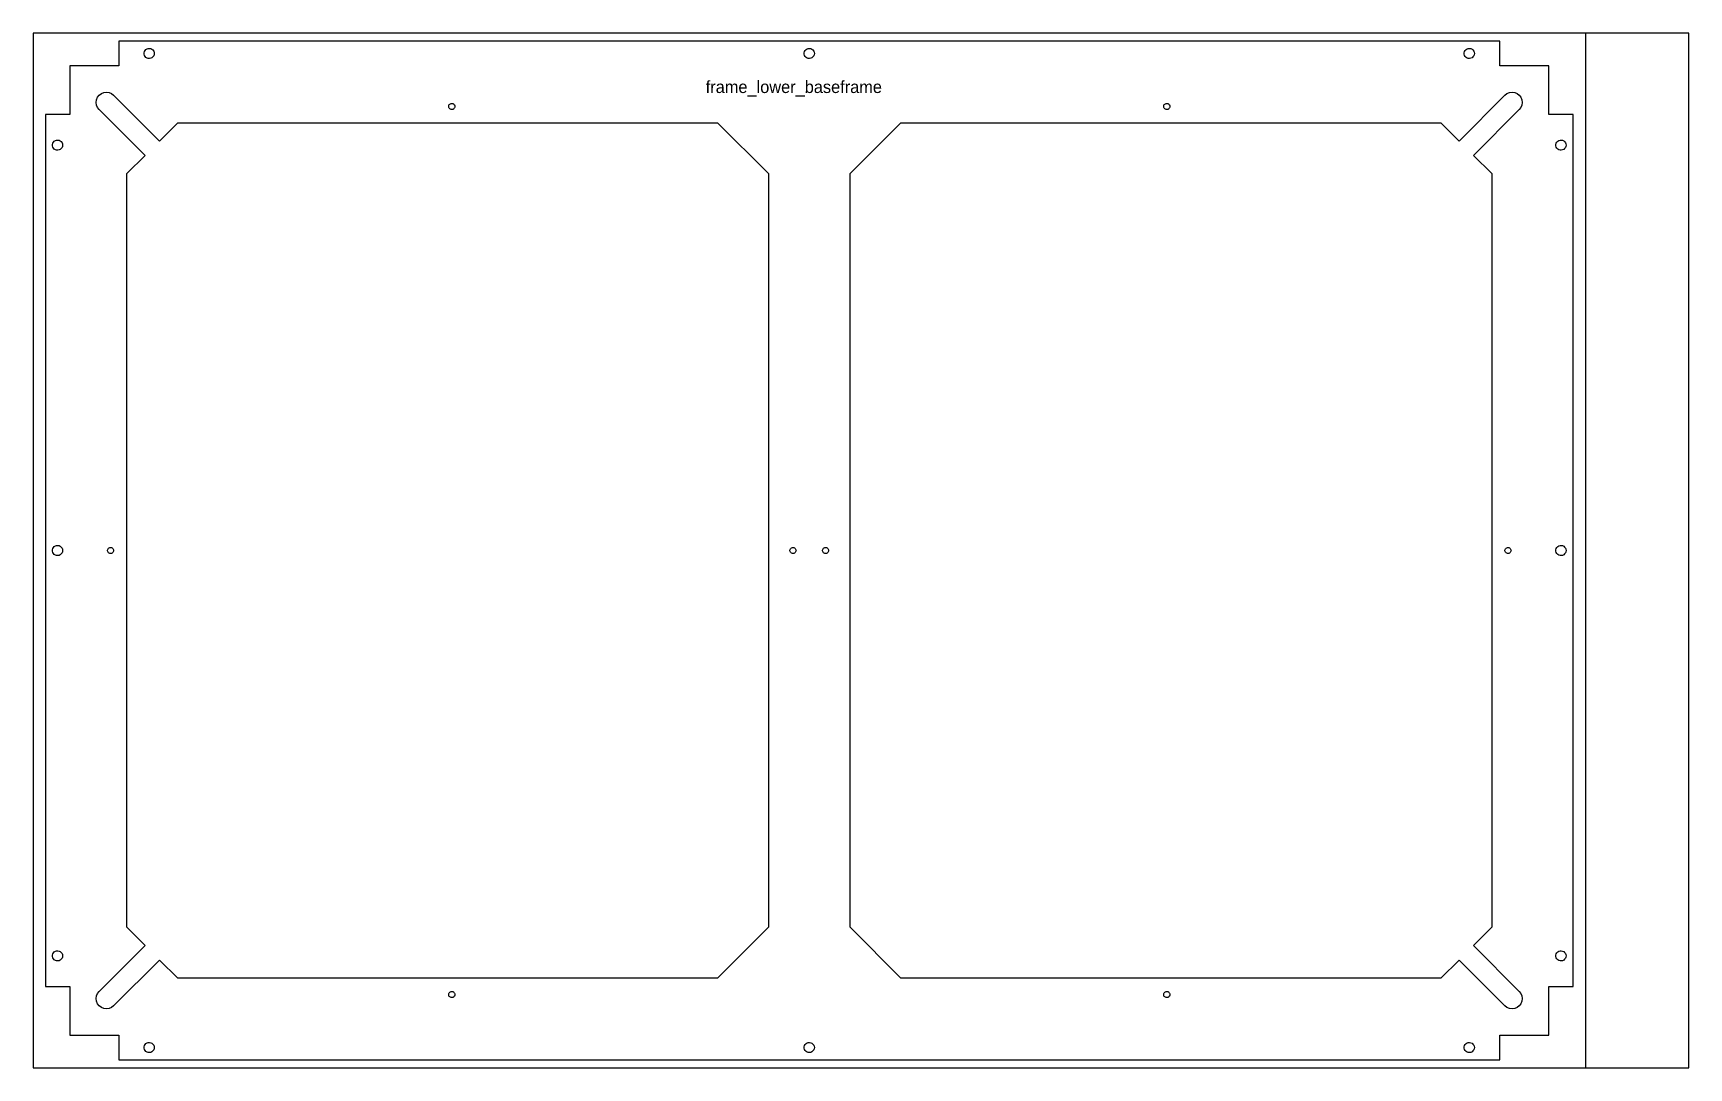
# Model space of a CAD drawing. Header units: millimetres. Extents: x -3535 to 20483, y -3090 to 7277.
# Drawn here: x 2943 to 3756, y 3002 to 3510 of the extents above; entities that cross this region are included whole.
import ezdxf

# ---------------------------------------------------------------- set-up
doc = ezdxf.new("R2010")
doc.units = ezdxf.units.MM
doc.header["$MEASUREMENT"] = 0
doc.layers.add('T_ANNO', color=6, linetype='Continuous', plot=False)
doc.layers.add('T_PART_NAME_NOPRINT', color=7, linetype='Continuous', plot=False)
for name, color, linetype in [('T_CUT_HOLE_3MM', 1, 'Continuous'), ('T_CUT_HOLE_5MM', 2, 'Continuous'), ('T_CUT_THRU', 7, 'Continuous')]:
    doc.layers.add(name, color=color, linetype=linetype)

msp = doc.modelspace()

# ---------------------------------------------------------------- linework, layer by layer
at = {"layer": 'T_ANNO', "color": 5}
msp.add_line((3704.74, 3510.18), (3704.74, 3002.18), dxfattribs=at)
at = {"layer": 'T_ANNO'}
msp.add_lwpolyline([(2942.74, 3002.18), (3755.54, 3002.18), (3755.54, 3510.18), (2942.74, 3510.18)], close=True, dxfattribs=at)
msp.add_lwpolyline([(2942.74, 3002.18), (3755.54, 3002.18), (3755.54, 3510.18), (2942.74, 3510.18)], close=True, dxfattribs=at)
at = {"layer": 'T_CUT_HOLE_3MM'}
for points in [[(3149.33, 3475.2), (3149.55, 3474.9), (3149.69, 3474.55), (3149.74, 3474.18), (3149.69, 3473.8), (3149.55, 3473.45), (3149.33, 3473.15), (3149.04, 3472.91), (3148.7, 3472.75), (3148.33, 3472.68), (3147.96, 3472.7), (3147.6, 3472.82), (3147.28, 3473.02), (3147.02, 3473.3), (3146.84, 3473.62), (3146.75, 3473.99), (3146.75, 3474.37), (3146.84, 3474.73), (3147.02, 3475.06), (3147.28, 3475.33), (3147.6, 3475.53), (3147.96, 3475.65), (3148.33, 3475.67), (3148.7, 3475.6), (3149.04, 3475.44)], [(3498.96, 3475.65), (3499.33, 3475.67), (3499.7, 3475.6), (3500.04, 3475.44), (3500.33, 3475.2), (3500.55, 3474.9), (3500.69, 3474.55), (3500.74, 3474.18), (3500.69, 3473.8), (3500.55, 3473.45), (3500.33, 3473.15), (3500.04, 3472.91), (3499.7, 3472.75), (3499.33, 3472.68), (3498.96, 3472.7), (3498.6, 3472.82), (3498.28, 3473.02), (3498.02, 3473.3), (3497.84, 3473.62), (3497.75, 3473.99), (3497.75, 3474.37), (3497.84, 3474.73), (3498.02, 3475.06), (3498.28, 3475.33), (3498.6, 3475.53)], [(2980.46, 3254.7), (2980.1, 3254.82), (2979.78, 3255.02), (2979.52, 3255.3), (2979.34, 3255.62), (2979.25, 3255.99), (2979.25, 3256.37), (2979.34, 3256.73), (2979.52, 3257.06), (2979.78, 3257.33), (2980.1, 3257.53), (2980.46, 3257.65), (2980.83, 3257.67), (2981.2, 3257.6), (2981.54, 3257.44), (2981.83, 3257.2), (2982.05, 3256.9), (2982.19, 3256.55), (2982.24, 3256.18), (2982.19, 3255.8), (2982.05, 3255.45), (2981.83, 3255.15), (2981.54, 3254.91), (2981.2, 3254.75), (2980.83, 3254.68)], [(3317.19, 3255.8), (3317.05, 3255.45), (3316.83, 3255.15), (3316.54, 3254.91), (3316.2, 3254.75), (3315.83, 3254.68), (3315.46, 3254.7), (3315.1, 3254.82), (3314.78, 3255.02), (3314.52, 3255.3), (3314.34, 3255.62), (3314.25, 3255.99), (3314.25, 3256.37), (3314.34, 3256.73), (3314.52, 3257.06), (3314.78, 3257.33), (3315.1, 3257.53), (3315.46, 3257.65), (3315.83, 3257.67), (3316.2, 3257.6), (3316.54, 3257.44), (3316.83, 3257.2), (3317.05, 3256.9), (3317.19, 3256.55), (3317.24, 3256.18)], [(3331.1, 3257.53), (3331.46, 3257.65), (3331.83, 3257.67), (3332.2, 3257.6), (3332.54, 3257.44), (3332.83, 3257.2), (3333.05, 3256.9), (3333.19, 3256.55), (3333.24, 3256.18), (3333.19, 3255.8), (3333.05, 3255.45), (3332.83, 3255.15), (3332.54, 3254.91), (3332.2, 3254.75), (3331.83, 3254.68), (3331.46, 3254.7), (3331.1, 3254.82), (3330.78, 3255.02), (3330.52, 3255.3), (3330.34, 3255.62), (3330.25, 3255.99), (3330.25, 3256.37), (3330.34, 3256.73), (3330.52, 3257.06), (3330.78, 3257.33)], [(3665.34, 3255.62), (3665.25, 3255.99), (3665.25, 3256.37), (3665.34, 3256.73), (3665.52, 3257.06), (3665.78, 3257.33), (3666.1, 3257.53), (3666.46, 3257.65), (3666.83, 3257.67), (3667.2, 3257.6), (3667.54, 3257.44), (3667.83, 3257.2), (3668.05, 3256.9), (3668.19, 3256.55), (3668.24, 3256.18), (3668.19, 3255.8), (3668.05, 3255.45), (3667.83, 3255.15), (3667.54, 3254.91), (3667.2, 3254.75), (3666.83, 3254.68), (3666.46, 3254.7), (3666.1, 3254.82), (3665.78, 3255.02), (3665.52, 3255.3)], [(3147.02, 3037.3), (3146.84, 3037.62), (3146.75, 3037.99), (3146.75, 3038.37), (3146.84, 3038.73), (3147.02, 3039.06), (3147.28, 3039.33), (3147.6, 3039.53), (3147.96, 3039.65), (3148.33, 3039.67), (3148.7, 3039.6), (3149.04, 3039.44), (3149.33, 3039.2), (3149.55, 3038.9), (3149.69, 3038.55), (3149.74, 3038.18), (3149.69, 3037.8), (3149.55, 3037.45), (3149.33, 3037.15), (3149.04, 3036.91), (3148.7, 3036.75), (3148.33, 3036.68), (3147.96, 3036.7), (3147.6, 3036.82), (3147.28, 3037.02)], [(3499.7, 3039.6), (3500.04, 3039.44), (3500.33, 3039.2), (3500.55, 3038.9), (3500.69, 3038.55), (3500.74, 3038.18), (3500.69, 3037.8), (3500.55, 3037.45), (3500.33, 3037.15), (3500.04, 3036.91), (3499.7, 3036.75), (3499.33, 3036.68), (3498.96, 3036.7), (3498.6, 3036.82), (3498.28, 3037.02), (3498.02, 3037.3), (3497.84, 3037.62), (3497.75, 3037.99), (3497.75, 3038.37), (3497.84, 3038.73), (3498.02, 3039.06), (3498.28, 3039.33), (3498.6, 3039.53), (3498.96, 3039.65), (3499.33, 3039.67)]]:
    msp.add_lwpolyline(points, close=True, dxfattribs=at)
at = {"layer": 'T_CUT_HOLE_5MM'}
for points in [[(2997.71, 3501.65), (2998.14, 3502.1), (2998.67, 3502.44), (2999.27, 3502.63), (2999.89, 3502.67), (3000.51, 3502.55), (3001.08, 3502.29), (3001.56, 3501.89), (3001.93, 3501.38), (3002.16, 3500.8), (3002.24, 3500.18), (3002.16, 3499.56), (3001.93, 3498.97), (3001.56, 3498.47), (3001.08, 3498.07), (3000.51, 3497.8), (2999.89, 3497.68), (2999.27, 3497.72), (2998.67, 3497.92), (2998.14, 3498.25), (2997.71, 3498.71), (2997.41, 3499.26), (2997.26, 3499.86), (2997.26, 3500.49), (2997.41, 3501.1)], [(3322.14, 3498.25), (3321.71, 3498.71), (3321.41, 3499.26), (3321.26, 3499.86), (3321.26, 3500.49), (3321.41, 3501.1), (3321.71, 3501.65), (3322.14, 3502.1), (3322.67, 3502.44), (3323.27, 3502.63), (3323.89, 3502.67), (3324.51, 3502.55), (3325.08, 3502.29), (3325.56, 3501.89), (3325.93, 3501.38), (3326.16, 3500.8), (3326.24, 3500.18), (3326.16, 3499.56), (3325.93, 3498.97), (3325.56, 3498.47), (3325.08, 3498.07), (3324.51, 3497.8), (3323.89, 3497.68), (3323.27, 3497.72), (3322.67, 3497.92)], [(3645.71, 3498.71), (3645.41, 3499.26), (3645.26, 3499.86), (3645.26, 3500.49), (3645.41, 3501.1), (3645.71, 3501.65), (3646.14, 3502.1), (3646.67, 3502.44), (3647.27, 3502.63), (3647.89, 3502.67), (3648.51, 3502.55), (3649.08, 3502.29), (3649.56, 3501.89), (3649.93, 3501.38), (3650.16, 3500.8), (3650.24, 3500.18), (3650.16, 3499.56), (3649.93, 3498.97), (3649.56, 3498.47), (3649.08, 3498.07), (3648.51, 3497.8), (3647.89, 3497.68), (3647.27, 3497.72), (3646.67, 3497.92), (3646.14, 3498.25)], [(2954.89, 3452.68), (2954.27, 3452.72), (2953.67, 3452.92), (2953.14, 3453.25), (2952.71, 3453.71), (2952.41, 3454.26), (2952.26, 3454.86), (2952.26, 3455.49), (2952.41, 3456.1), (2952.71, 3456.65), (2953.14, 3457.1), (2953.67, 3457.44), (2954.27, 3457.63), (2954.89, 3457.67), (2955.51, 3457.55), (2956.08, 3457.29), (2956.56, 3456.89), (2956.93, 3456.38), (2957.16, 3455.8), (2957.24, 3455.18), (2957.16, 3454.56), (2956.93, 3453.97), (2956.56, 3453.47), (2956.08, 3453.07), (2955.51, 3452.8)], [(3690.71, 3453.71), (3690.41, 3454.26), (3690.26, 3454.86), (3690.26, 3455.49), (3690.41, 3456.1), (3690.71, 3456.65), (3691.14, 3457.1), (3691.67, 3457.44), (3692.27, 3457.63), (3692.89, 3457.67), (3693.51, 3457.55), (3694.08, 3457.29), (3694.56, 3456.89), (3694.93, 3456.38), (3695.16, 3455.8), (3695.24, 3455.18), (3695.16, 3454.56), (3694.93, 3453.97), (3694.56, 3453.47), (3694.08, 3453.07), (3693.51, 3452.8), (3692.89, 3452.68), (3692.27, 3452.72), (3691.67, 3452.92), (3691.14, 3453.25)], [(2953.67, 3253.92), (2953.14, 3254.25), (2952.71, 3254.71), (2952.41, 3255.26), (2952.26, 3255.86), (2952.26, 3256.49), (2952.41, 3257.1), (2952.71, 3257.65), (2953.14, 3258.1), (2953.67, 3258.44), (2954.27, 3258.63), (2954.89, 3258.67), (2955.51, 3258.55), (2956.08, 3258.29), (2956.56, 3257.89), (2956.93, 3257.38), (2957.16, 3256.8), (2957.24, 3256.18), (2957.16, 3255.56), (2956.93, 3254.97), (2956.56, 3254.47), (2956.08, 3254.07), (2955.51, 3253.8), (2954.89, 3253.68), (2954.27, 3253.72)], [(3692.89, 3258.67), (3693.51, 3258.55), (3694.08, 3258.29), (3694.56, 3257.89), (3694.93, 3257.38), (3695.16, 3256.8), (3695.24, 3256.18), (3695.16, 3255.56), (3694.93, 3254.97), (3694.56, 3254.47), (3694.08, 3254.07), (3693.51, 3253.8), (3692.89, 3253.68), (3692.27, 3253.72), (3691.67, 3253.92), (3691.14, 3254.25), (3690.71, 3254.71), (3690.41, 3255.26), (3690.26, 3255.86), (3690.26, 3256.49), (3690.41, 3257.1), (3690.71, 3257.65), (3691.14, 3258.1), (3691.67, 3258.44), (3692.27, 3258.63)], [(2952.26, 3056.86), (2952.26, 3057.49), (2952.41, 3058.1), (2952.71, 3058.65), (2953.14, 3059.1), (2953.67, 3059.44), (2954.27, 3059.63), (2954.89, 3059.67), (2955.51, 3059.55), (2956.08, 3059.29), (2956.56, 3058.89), (2956.93, 3058.38), (2957.16, 3057.8), (2957.24, 3057.18), (2957.16, 3056.56), (2956.93, 3055.97), (2956.56, 3055.47), (2956.08, 3055.07), (2955.51, 3054.8), (2954.89, 3054.68), (2954.27, 3054.72), (2953.67, 3054.92), (2953.14, 3055.25), (2952.71, 3055.71), (2952.41, 3056.26)], [(3690.26, 3056.86), (3690.26, 3057.49), (3690.41, 3058.1), (3690.71, 3058.65), (3691.14, 3059.1), (3691.67, 3059.44), (3692.27, 3059.63), (3692.89, 3059.67), (3693.51, 3059.55), (3694.08, 3059.29), (3694.56, 3058.89), (3694.93, 3058.38), (3695.16, 3057.8), (3695.24, 3057.18), (3695.16, 3056.56), (3694.93, 3055.97), (3694.56, 3055.47), (3694.08, 3055.07), (3693.51, 3054.8), (3692.89, 3054.68), (3692.27, 3054.72), (3691.67, 3054.92), (3691.14, 3055.25), (3690.71, 3055.71), (3690.41, 3056.26)], [(2997.71, 3010.71), (2997.41, 3011.26), (2997.26, 3011.86), (2997.26, 3012.49), (2997.41, 3013.1), (2997.71, 3013.65), (2998.14, 3014.1), (2998.67, 3014.44), (2999.27, 3014.63), (2999.89, 3014.67), (3000.51, 3014.55), (3001.08, 3014.29), (3001.56, 3013.89), (3001.93, 3013.38), (3002.16, 3012.8), (3002.24, 3012.18), (3002.16, 3011.56), (3001.93, 3010.97), (3001.56, 3010.47), (3001.08, 3010.07), (3000.51, 3009.8), (2999.89, 3009.68), (2999.27, 3009.72), (2998.67, 3009.92), (2998.14, 3010.25)], [(3321.71, 3010.71), (3321.41, 3011.26), (3321.26, 3011.86), (3321.26, 3012.49), (3321.41, 3013.1), (3321.71, 3013.65), (3322.14, 3014.1), (3322.67, 3014.44), (3323.27, 3014.63), (3323.89, 3014.67), (3324.51, 3014.55), (3325.08, 3014.29), (3325.56, 3013.89), (3325.93, 3013.38), (3326.16, 3012.8), (3326.24, 3012.18), (3326.16, 3011.56), (3325.93, 3010.97), (3325.56, 3010.47), (3325.08, 3010.07), (3324.51, 3009.8), (3323.89, 3009.68), (3323.27, 3009.72), (3322.67, 3009.92), (3322.14, 3010.25)], [(3646.14, 3014.1), (3646.67, 3014.44), (3647.27, 3014.63), (3647.89, 3014.67), (3648.51, 3014.55), (3649.08, 3014.29), (3649.56, 3013.89), (3649.93, 3013.38), (3650.16, 3012.8), (3650.24, 3012.18), (3650.16, 3011.56), (3649.93, 3010.97), (3649.56, 3010.47), (3649.08, 3010.07), (3648.51, 3009.8), (3647.89, 3009.68), (3647.27, 3009.72), (3646.67, 3009.92), (3646.14, 3010.25), (3645.71, 3010.71), (3645.41, 3011.26), (3645.26, 3011.86), (3645.26, 3012.49), (3645.41, 3013.1), (3645.71, 3013.65)]]:
    msp.add_lwpolyline(points, close=True, dxfattribs=at)
at = {"layer": 'T_CUT_THRU'}
for points in [[(3686.74, 3470.18), (3686.74, 3494.18), (3662.74, 3494.18), (3662.74, 3506.18), (2984.74, 3506.18), (2984.74, 3494.18), (2960.74, 3494.18), (2960.74, 3470.18), (2948.74, 3470.18), (2948.74, 3042.18), (2960.74, 3042.18), (2960.74, 3018.18), (2984.74, 3018.18), (2984.74, 3006.18), (3662.74, 3006.18), (3662.74, 3018.18), (3686.74, 3018.18), (3686.74, 3042.18), (3698.74, 3042.18), (3698.74, 3470.18)], [(2975.2, 3479.71), (2976.24, 3480.51), (2977.44, 3481.01), (2978.74, 3481.18), (2980.03, 3481.01), (2981.24, 3480.51), (2982.27, 3479.71), (3004.77, 3457.21), (3013.74, 3466.18), (3278.74, 3466.18), (3303.74, 3441.18), (3303.74, 3071.18), (3278.74, 3046.18), (3013.74, 3046.18), (3004.77, 3055.14), (2982.27, 3032.64), (2981.24, 3031.85), (2980.03, 3031.35), (2978.74, 3031.18), (2977.44, 3031.35), (2976.24, 3031.85), (2975.2, 3032.64), (2974.41, 3033.68), (2973.91, 3034.88), (2973.74, 3036.18), (2973.91, 3037.47), (2974.41, 3038.68), (2975.2, 3039.71), (2997.7, 3062.21), (2988.74, 3071.18), (2988.74, 3441.18), (2997.7, 3450.14), (2975.2, 3472.64), (2974.41, 3473.68), (2973.91, 3474.88), (2973.74, 3476.18), (2973.91, 3477.47), (2974.41, 3478.68)], [(3665.2, 3032.64), (3642.7, 3055.14), (3633.74, 3046.18), (3368.74, 3046.18), (3343.74, 3071.18), (3343.74, 3441.18), (3368.74, 3466.18), (3633.74, 3466.18), (3642.7, 3457.21), (3665.2, 3479.71), (3666.24, 3480.51), (3667.44, 3481.01), (3668.74, 3481.18), (3670.03, 3481.01), (3671.24, 3480.51), (3672.27, 3479.71), (3673.07, 3478.68), (3673.57, 3477.47), (3673.74, 3476.18), (3673.57, 3474.88), (3673.07, 3473.68), (3672.27, 3472.64), (3649.77, 3450.14), (3658.74, 3441.18), (3658.74, 3071.18), (3649.77, 3062.21), (3672.27, 3039.71), (3673.07, 3038.68), (3673.57, 3037.47), (3673.74, 3036.18), (3673.57, 3034.88), (3673.07, 3033.68), (3672.27, 3032.64), (3671.24, 3031.85), (3670.03, 3031.35), (3668.74, 3031.18), (3667.44, 3031.35), (3666.24, 3031.85)]]:
    msp.add_lwpolyline(points, close=True, dxfattribs=at)

# ---------------------------------------------------------------- texts
at = {"layer": 'T_PART_NAME_NOPRINT', "insert": (3272.91, 3486.77), "char_height": 6, "attachment_point": 1}
msp.add_mtext_dynamic_manual_height_columns('frame_lower_baseframe', width=220.9177, gutter_width=50, heights=[113.38], dxfattribs=at)

doc.saveas('drawing.dxf')
